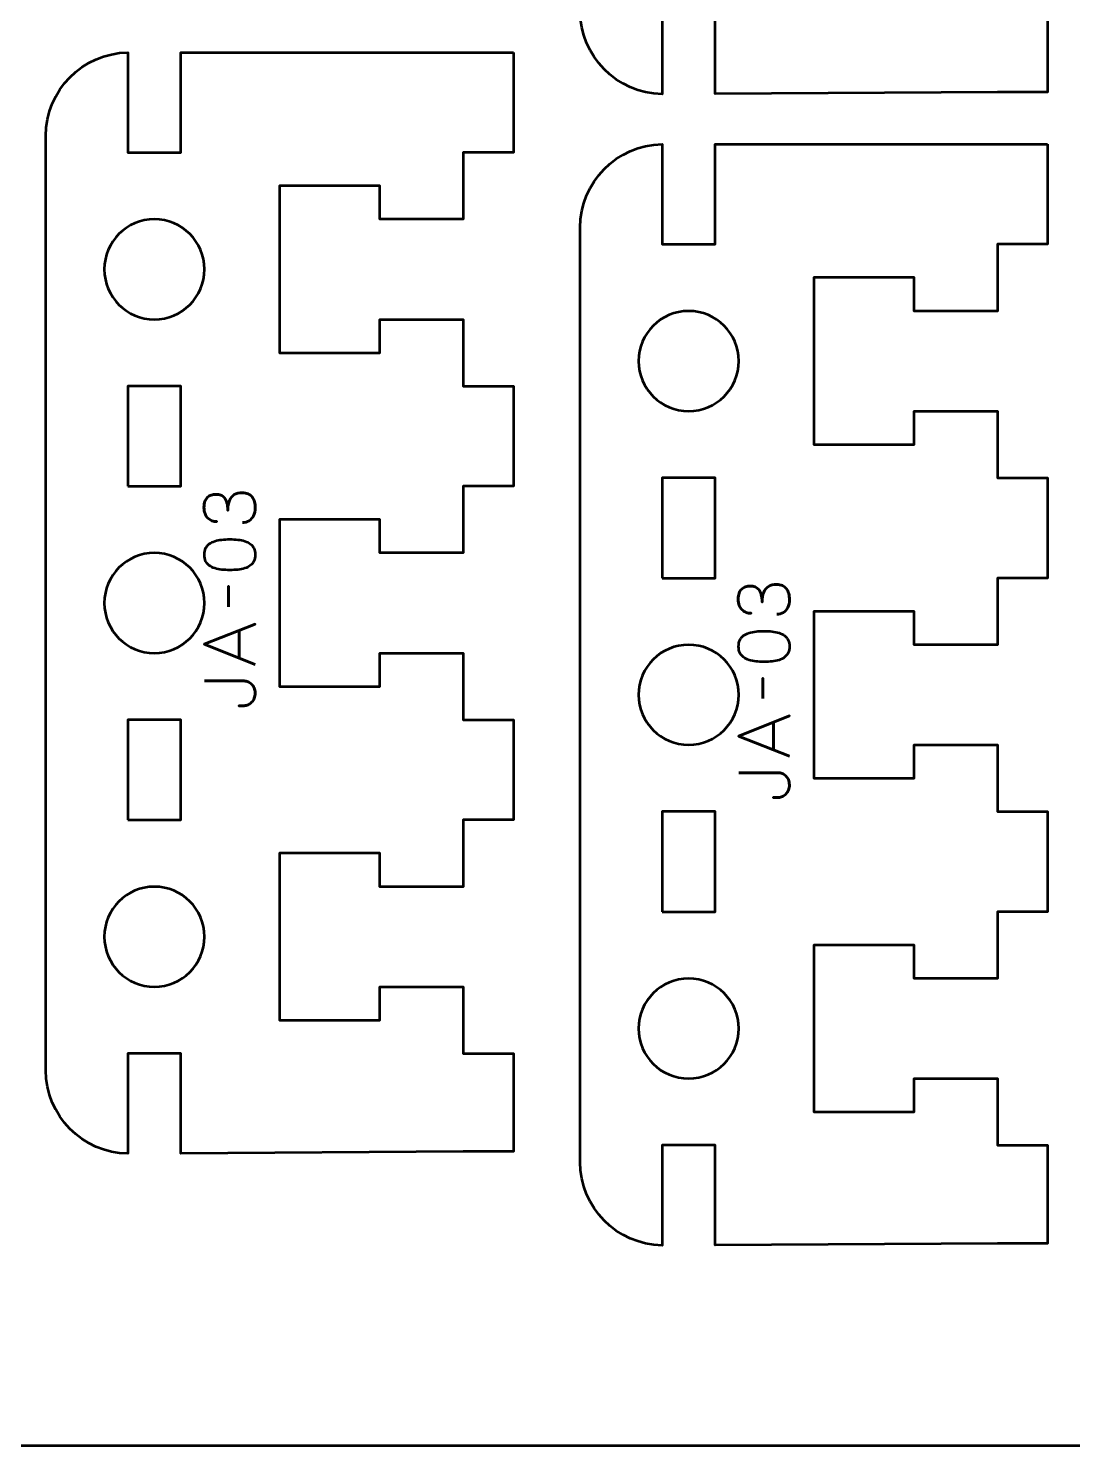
# Model space of a CAD drawing. Header units: centimetres. Extents: x -21 to 0, y -29.7 to 0.
# Drawn here: x -16.76 to -10.5, y -29.7 to -21.21 of the extents above; entities that cross this region are included whole.
import ezdxf

# ---------------------------------------------------------------- set-up
doc = ezdxf.new("R2010")
doc.units = ezdxf.units.CM
doc.header["$MEASUREMENT"] = 0
doc.layers.add('Layer 1', color=7, linetype='Continuous')

msp = doc.modelspace()

# ---------------------------------------------------------------- linework, layer by layer
at = {"layer": 'Layer 1', "color": 22, "lineweight": 53}
msp.add_open_spline([(-21.00003, -29.19995), (-21.00003, -29.19995), (-21.00003, -0.49992), (-21.00003, -0.49992), (-21.00003, -0.49992), (-21.00003, -0.22295), (-20.77694, 0.00004), (-20.49994, 0.00004), (-20.49994, 0.00004), (-20.49994, 0.00004), (-0.50008, 0.00004), (-0.50008, 0.00004), (-0.50008, 0.00004), (-0.22294, 0.00004), (0.00002, -0.22295), (0.00002, -0.49992), (0.00002, -0.49992), (0.00002, -0.49992), (0.00002, -29.19995), (0.00002, -29.19995), (0.00002, -29.19995), (0.00002, -29.47695), (-0.22294, -29.70004), (-0.50008, -29.70004), (-0.50008, -29.70004), (-0.50008, -29.70004), (-20.49994, -29.70004), (-20.49994, -29.70004), (-20.49994, -29.70004), (-20.77694, -29.70004), (-21.00003, -29.47695), (-21.00003, -29.19995)], degree=3, knots=[0, 0, 0, 0, 0.125, 0.125, 0.125, 0.125, 0.25, 0.25, 0.25, 0.25, 0.375, 0.375, 0.375, 0.375, 0.5, 0.5, 0.5, 0.5, 0.625, 0.625, 0.625, 0.625, 0.75, 0.75, 0.75, 0.75, 0.875, 0.875, 0.875, 0.875, 1, 1, 1, 1], dxfattribs=at)
at = {"layer": 'Layer 1', "color": 114, "lineweight": 53}
for points in [[(-10.65, -15.00006), (-10.65, -15.00006), (-10.95, -15.00006), (-10.95, -15.00006), (-10.95, -15.00006), (-10.95, -15.00006), (-10.94999, -15.00006), (-10.94999, -15.00006), (-10.94999, -15.00006), (-10.94999, -15.00006), (-12.64125, -15.00006), (-12.64125, -15.00006), (-12.64125, -15.00006), (-12.64125, -15.00006), (-12.64125, -15.60006), (-12.64125, -15.60006), (-12.64125, -15.60006), (-12.64125, -15.60006), (-12.95875, -15.60006), (-12.95875, -15.60006), (-12.95875, -15.60006), (-12.95875, -15.60006), (-12.95875, -15.00017), (-12.95875, -15.00017), (-12.95875, -15.00017), (-13.2308, -15.00484), (-13.45, -15.2269), (-13.45, -15.50006), (-13.45, -15.50006), (-13.45, -15.50006), (-13.45, -21.10006), (-13.45, -21.10006), (-13.45, -21.10006), (-13.45, -21.37322), (-13.2308, -21.59528), (-12.95875, -21.59995), (-12.95875, -21.59995), (-12.95875, -21.59995), (-12.95875, -21.00006), (-12.95875, -21.00006), (-12.95875, -21.00006), (-12.95875, -21.00006), (-12.64125, -21.00006), (-12.64125, -21.00006), (-12.64125, -21.00006), (-12.64125, -21.00006), (-12.64125, -21.59813), (-12.64125, -21.59813), (-12.64125, -21.59813), (-12.64125, -21.59813), (-10.95, -21.58756), (-10.95, -21.58756), (-10.95, -21.58756), (-10.95, -21.58756), (-10.65, -21.58756), (-10.65, -21.58756), (-10.65, -21.58756), (-10.65, -21.58756), (-10.65, -21.00006), (-10.65, -21.00006), (-10.65, -21.00006), (-10.65, -21.00006), (-10.95, -21.00006), (-10.95, -21.00006), (-10.95, -21.00006), (-10.95, -21.00006), (-10.95, -20.60006), (-10.95, -20.60006), (-10.95, -20.60006), (-10.95, -20.60006), (-11.45, -20.60006), (-11.45, -20.60006), (-11.45, -20.60006), (-11.45, -20.60006), (-11.45001, -20.80006), (-11.45001, -20.80006), (-11.45001, -20.80006), (-11.45001, -20.80006), (-12.05, -20.80006), (-12.05, -20.80006), (-12.05, -20.80006), (-12.05, -20.41673), (-12.05, -20.18339), (-12.05, -19.80006), (-12.05, -19.80006), (-12.05, -19.80006), (-11.45001, -19.80006), (-11.45001, -19.80006), (-11.45001, -19.80006), (-11.45001, -19.80006), (-11.45, -20.00006), (-11.45, -20.00006), (-11.45, -20.00006), (-11.45, -20.00006), (-10.94999, -20.00006), (-10.94999, -20.00006), (-10.94999, -20.00006), (-10.94999, -20.00006), (-10.95, -19.60006), (-10.95, -19.60006), (-10.95, -19.60006), (-10.95, -19.60006), (-10.65, -19.60006), (-10.65, -19.60006), (-10.65, -19.60006), (-10.65, -19.60006), (-10.65, -19.00006), (-10.65, -19.00006), (-10.65, -19.00006), (-10.65, -19.00006), (-10.95, -19.00006), (-10.95, -19.00006), (-10.95, -19.00006), (-10.95, -19.00006), (-10.95, -18.60006), (-10.95, -18.60006), (-10.95, -18.60006), (-10.95, -18.60006), (-11.45, -18.60006), (-11.45, -18.60006), (-11.45, -18.60006), (-11.45, -18.60006), (-11.45001, -18.80006), (-11.45001, -18.80006), (-11.45001, -18.80006), (-11.45001, -18.80006), (-12.05, -18.80006), (-12.05, -18.80006), (-12.05, -18.80006), (-12.05, -18.41673), (-12.05, -18.18339), (-12.05, -17.80006), (-12.05, -17.80006), (-12.05, -17.80006), (-11.45001, -17.80006), (-11.45001, -17.80006), (-11.45001, -17.80006), (-11.45001, -17.80006), (-11.45, -18.00006), (-11.45, -18.00006), (-11.45, -18.00006), (-11.45, -18.00006), (-10.94999, -18.00006), (-10.94999, -18.00006), (-10.94999, -18.00006), (-10.94999, -18.00006), (-10.95, -17.60006), (-10.95, -17.60006), (-10.95, -17.60006), (-10.95, -17.60006), (-10.65, -17.60006), (-10.65, -17.60006), (-10.65, -17.60006), (-10.65, -17.60006), (-10.65, -17.00006), (-10.65, -17.00006), (-10.65, -17.00006), (-10.65, -17.00006), (-10.95, -17.00006), (-10.95, -17.00006), (-10.95, -17.00006), (-10.95, -17.00006), (-10.95, -16.60006), (-10.95, -16.60006), (-10.95, -16.60006), (-10.95, -16.60006), (-11.45, -16.60006), (-11.45, -16.60006), (-11.45, -16.60006), (-11.45, -16.60006), (-11.45001, -16.80006), (-11.45001, -16.80006), (-11.45001, -16.80006), (-11.45001, -16.80006), (-12.05, -16.80006), (-12.05, -16.80006), (-12.05, -16.80006), (-12.05, -16.41673), (-12.05, -16.18339), (-12.05, -15.80006), (-12.05, -15.80006), (-12.05, -15.80006), (-11.45001, -15.80006), (-11.45001, -15.80006), (-11.45001, -15.80006), (-11.45001, -15.80006), (-11.45, -16.00006), (-11.45, -16.00006), (-11.45, -16.00006), (-11.45, -16.00006), (-10.94999, -16.00006), (-10.94999, -16.00006), (-10.94999, -16.00006), (-10.94999, -16.00006), (-10.95, -15.60006), (-10.95, -15.60006), (-10.95, -15.60006), (-10.95, -15.60006), (-10.65, -15.60006), (-10.65, -15.60006), (-10.65, -15.60006), (-10.65, -15.60006), (-10.65, -15.00006), (-10.65, -15.00006)], [(-13.85, -21.35006), (-13.85, -21.35006), (-14.15, -21.35006), (-14.15, -21.35006), (-14.15, -21.35006), (-14.15, -21.35006), (-14.14999, -21.35006), (-14.14999, -21.35006), (-14.14999, -21.35006), (-14.14999, -21.35006), (-15.84125, -21.35006), (-15.84125, -21.35006), (-15.84125, -21.35006), (-15.84125, -21.35006), (-15.84125, -21.95006), (-15.84125, -21.95006), (-15.84125, -21.95006), (-15.84125, -21.95006), (-16.15875, -21.95006), (-16.15875, -21.95006), (-16.15875, -21.95006), (-16.15875, -21.95006), (-16.15875, -21.35017), (-16.15875, -21.35017), (-16.15875, -21.35017), (-16.4308, -21.35484), (-16.65, -21.5769), (-16.65, -21.85006), (-16.65, -21.85006), (-16.65, -21.85006), (-16.65, -27.45006), (-16.65, -27.45006), (-16.65, -27.45006), (-16.65, -27.72322), (-16.4308, -27.94528), (-16.15875, -27.94995), (-16.15875, -27.94995), (-16.15875, -27.94995), (-16.15875, -27.35006), (-16.15875, -27.35006), (-16.15875, -27.35006), (-16.15875, -27.35006), (-15.84125, -27.35006), (-15.84125, -27.35006), (-15.84125, -27.35006), (-15.84125, -27.35006), (-15.84125, -27.94813), (-15.84125, -27.94813), (-15.84125, -27.94813), (-15.84125, -27.94813), (-14.15, -27.93756), (-14.15, -27.93756), (-14.15, -27.93756), (-14.15, -27.93756), (-13.85, -27.93756), (-13.85, -27.93756), (-13.85, -27.93756), (-13.85, -27.93756), (-13.85, -27.35006), (-13.85, -27.35006), (-13.85, -27.35006), (-13.85, -27.35006), (-14.15, -27.35006), (-14.15, -27.35006), (-14.15, -27.35006), (-14.15, -27.35006), (-14.15, -26.95006), (-14.15, -26.95006), (-14.15, -26.95006), (-14.15, -26.95006), (-14.65, -26.95006), (-14.65, -26.95006), (-14.65, -26.95006), (-14.65, -26.95006), (-14.65001, -27.15006), (-14.65001, -27.15006), (-14.65001, -27.15006), (-14.65001, -27.15006), (-15.25, -27.15006), (-15.25, -27.15006), (-15.25, -27.15006), (-15.25, -26.76673), (-15.25, -26.53339), (-15.25, -26.15006), (-15.25, -26.15006), (-15.25, -26.15006), (-14.65001, -26.15006), (-14.65001, -26.15006), (-14.65001, -26.15006), (-14.65001, -26.15006), (-14.65, -26.35006), (-14.65, -26.35006), (-14.65, -26.35006), (-14.65, -26.35006), (-14.14999, -26.35006), (-14.14999, -26.35006), (-14.14999, -26.35006), (-14.14999, -26.35006), (-14.15, -25.95006), (-14.15, -25.95006), (-14.15, -25.95006), (-14.15, -25.95006), (-13.85, -25.95006), (-13.85, -25.95006), (-13.85, -25.95006), (-13.85, -25.95006), (-13.85, -25.35006), (-13.85, -25.35006), (-13.85, -25.35006), (-13.85, -25.35006), (-14.15, -25.35006), (-14.15, -25.35006), (-14.15, -25.35006), (-14.15, -25.35006), (-14.15, -24.95006), (-14.15, -24.95006), (-14.15, -24.95006), (-14.15, -24.95006), (-14.65, -24.95006), (-14.65, -24.95006), (-14.65, -24.95006), (-14.65, -24.95006), (-14.65001, -25.15006), (-14.65001, -25.15006), (-14.65001, -25.15006), (-14.65001, -25.15006), (-15.25, -25.15006), (-15.25, -25.15006), (-15.25, -25.15006), (-15.25, -24.76673), (-15.25, -24.53339), (-15.25, -24.15006), (-15.25, -24.15006), (-15.25, -24.15006), (-14.65001, -24.15006), (-14.65001, -24.15006), (-14.65001, -24.15006), (-14.65001, -24.15006), (-14.65, -24.35006), (-14.65, -24.35006), (-14.65, -24.35006), (-14.65, -24.35006), (-14.14999, -24.35006), (-14.14999, -24.35006), (-14.14999, -24.35006), (-14.14999, -24.35006), (-14.15, -23.95006), (-14.15, -23.95006), (-14.15, -23.95006), (-14.15, -23.95006), (-13.85, -23.95006), (-13.85, -23.95006), (-13.85, -23.95006), (-13.85, -23.95006), (-13.85, -23.35006), (-13.85, -23.35006), (-13.85, -23.35006), (-13.85, -23.35006), (-14.15, -23.35006), (-14.15, -23.35006), (-14.15, -23.35006), (-14.15, -23.35006), (-14.15, -22.95006), (-14.15, -22.95006), (-14.15, -22.95006), (-14.15, -22.95006), (-14.65, -22.95006), (-14.65, -22.95006), (-14.65, -22.95006), (-14.65, -22.95006), (-14.65001, -23.15006), (-14.65001, -23.15006), (-14.65001, -23.15006), (-14.65001, -23.15006), (-15.25, -23.15006), (-15.25, -23.15006), (-15.25, -23.15006), (-15.25, -22.76673), (-15.25, -22.53339), (-15.25, -22.15006), (-15.25, -22.15006), (-15.25, -22.15006), (-14.65001, -22.15006), (-14.65001, -22.15006), (-14.65001, -22.15006), (-14.65001, -22.15006), (-14.65, -22.35006), (-14.65, -22.35006), (-14.65, -22.35006), (-14.65, -22.35006), (-14.14999, -22.35006), (-14.14999, -22.35006), (-14.14999, -22.35006), (-14.14999, -22.35006), (-14.15, -21.95006), (-14.15, -21.95006), (-14.15, -21.95006), (-14.15, -21.95006), (-13.85, -21.95006), (-13.85, -21.95006), (-13.85, -21.95006), (-13.85, -21.95006), (-13.85, -21.35006), (-13.85, -21.35006)], [(-10.65, -21.90006), (-10.65, -21.90006), (-10.95, -21.90006), (-10.95, -21.90006), (-10.95, -21.90006), (-10.95, -21.90006), (-10.94999, -21.90006), (-10.94999, -21.90006), (-10.94999, -21.90006), (-10.94999, -21.90006), (-12.64125, -21.90006), (-12.64125, -21.90006), (-12.64125, -21.90006), (-12.64125, -21.90006), (-12.64125, -22.50006), (-12.64125, -22.50006), (-12.64125, -22.50006), (-12.64125, -22.50006), (-12.95875, -22.50006), (-12.95875, -22.50006), (-12.95875, -22.50006), (-12.95875, -22.50006), (-12.95875, -21.90017), (-12.95875, -21.90017), (-12.95875, -21.90017), (-13.2308, -21.90484), (-13.45, -22.1269), (-13.45, -22.40006), (-13.45, -22.40006), (-13.45, -22.40006), (-13.45, -28.00006), (-13.45, -28.00006), (-13.45, -28.00006), (-13.45, -28.27322), (-13.2308, -28.49528), (-12.95875, -28.49995), (-12.95875, -28.49995), (-12.95875, -28.49995), (-12.95875, -27.90006), (-12.95875, -27.90006), (-12.95875, -27.90006), (-12.95875, -27.90006), (-12.64125, -27.90006), (-12.64125, -27.90006), (-12.64125, -27.90006), (-12.64125, -27.90006), (-12.64125, -28.49813), (-12.64125, -28.49813), (-12.64125, -28.49813), (-12.64125, -28.49813), (-10.95, -28.48756), (-10.95, -28.48756), (-10.95, -28.48756), (-10.95, -28.48756), (-10.65, -28.48756), (-10.65, -28.48756), (-10.65, -28.48756), (-10.65, -28.48756), (-10.65, -27.90006), (-10.65, -27.90006), (-10.65, -27.90006), (-10.65, -27.90006), (-10.95, -27.90006), (-10.95, -27.90006), (-10.95, -27.90006), (-10.95, -27.90006), (-10.95, -27.50006), (-10.95, -27.50006), (-10.95, -27.50006), (-10.95, -27.50006), (-11.45, -27.50006), (-11.45, -27.50006), (-11.45, -27.50006), (-11.45, -27.50006), (-11.45001, -27.70006), (-11.45001, -27.70006), (-11.45001, -27.70006), (-11.45001, -27.70006), (-12.05, -27.70006), (-12.05, -27.70006), (-12.05, -27.70006), (-12.05, -27.31673), (-12.05, -27.08339), (-12.05, -26.70006), (-12.05, -26.70006), (-12.05, -26.70006), (-11.45001, -26.70006), (-11.45001, -26.70006), (-11.45001, -26.70006), (-11.45001, -26.70006), (-11.45, -26.90006), (-11.45, -26.90006), (-11.45, -26.90006), (-11.45, -26.90006), (-10.94999, -26.90006), (-10.94999, -26.90006), (-10.94999, -26.90006), (-10.94999, -26.90006), (-10.95, -26.50006), (-10.95, -26.50006), (-10.95, -26.50006), (-10.95, -26.50006), (-10.65, -26.50006), (-10.65, -26.50006), (-10.65, -26.50006), (-10.65, -26.50006), (-10.65, -25.90006), (-10.65, -25.90006), (-10.65, -25.90006), (-10.65, -25.90006), (-10.95, -25.90006), (-10.95, -25.90006), (-10.95, -25.90006), (-10.95, -25.90006), (-10.95, -25.50006), (-10.95, -25.50006), (-10.95, -25.50006), (-10.95, -25.50006), (-11.45, -25.50006), (-11.45, -25.50006), (-11.45, -25.50006), (-11.45, -25.50006), (-11.45001, -25.70006), (-11.45001, -25.70006), (-11.45001, -25.70006), (-11.45001, -25.70006), (-12.05, -25.70006), (-12.05, -25.70006), (-12.05, -25.70006), (-12.05, -25.31673), (-12.05, -25.08339), (-12.05, -24.70006), (-12.05, -24.70006), (-12.05, -24.70006), (-11.45001, -24.70006), (-11.45001, -24.70006), (-11.45001, -24.70006), (-11.45001, -24.70006), (-11.45, -24.90006), (-11.45, -24.90006), (-11.45, -24.90006), (-11.45, -24.90006), (-10.94999, -24.90006), (-10.94999, -24.90006), (-10.94999, -24.90006), (-10.94999, -24.90006), (-10.95, -24.50006), (-10.95, -24.50006), (-10.95, -24.50006), (-10.95, -24.50006), (-10.65, -24.50006), (-10.65, -24.50006), (-10.65, -24.50006), (-10.65, -24.50006), (-10.65, -23.90006), (-10.65, -23.90006), (-10.65, -23.90006), (-10.65, -23.90006), (-10.95, -23.90006), (-10.95, -23.90006), (-10.95, -23.90006), (-10.95, -23.90006), (-10.95, -23.50006), (-10.95, -23.50006), (-10.95, -23.50006), (-10.95, -23.50006), (-11.45, -23.50006), (-11.45, -23.50006), (-11.45, -23.50006), (-11.45, -23.50006), (-11.45001, -23.70006), (-11.45001, -23.70006), (-11.45001, -23.70006), (-11.45001, -23.70006), (-12.05, -23.70006), (-12.05, -23.70006), (-12.05, -23.70006), (-12.05, -23.31673), (-12.05, -23.08339), (-12.05, -22.70006), (-12.05, -22.70006), (-12.05, -22.70006), (-11.45001, -22.70006), (-11.45001, -22.70006), (-11.45001, -22.70006), (-11.45001, -22.70006), (-11.45, -22.90006), (-11.45, -22.90006), (-11.45, -22.90006), (-11.45, -22.90006), (-10.94999, -22.90006), (-10.94999, -22.90006), (-10.94999, -22.90006), (-10.94999, -22.90006), (-10.95, -22.50006), (-10.95, -22.50006), (-10.95, -22.50006), (-10.95, -22.50006), (-10.65, -22.50006), (-10.65, -22.50006), (-10.65, -22.50006), (-10.65, -22.50006), (-10.65, -21.90006), (-10.65, -21.90006)]]:
    msp.add_open_spline(points, degree=3, knots=[0, 0, 0, 0, 0.0196078, 0.0196078, 0.0196078, 0.0196078, 0.0392157, 0.0392157, 0.0392157, 0.0392157, 0.0588235, 0.0588235, 0.0588235, 0.0588235, 0.0784314, 0.0784314, 0.0784314, 0.0784314, 0.0980392, 0.0980392, 0.0980392, 0.0980392, 0.1176471, 0.1176471, 0.1176471, 0.1176471, 0.1372549, 0.1372549, 0.1372549, 0.1372549, 0.1568627, 0.1568627, 0.1568627, 0.1568627, 0.1764706, 0.1764706, 0.1764706, 0.1764706, 0.1960784, 0.1960784, 0.1960784, 0.1960784, 0.2156863, 0.2156863, 0.2156863, 0.2156863, 0.2352941, 0.2352941, 0.2352941, 0.2352941, 0.254902, 0.254902, 0.254902, 0.254902, 0.2745098, 0.2745098, 0.2745098, 0.2745098, 0.2941176, 0.2941176, 0.2941176, 0.2941176, 0.3137255, 0.3137255, 0.3137255, 0.3137255, 0.3333333, 0.3333333, 0.3333333, 0.3333333, 0.3529412, 0.3529412, 0.3529412, 0.3529412, 0.372549, 0.372549, 0.372549, 0.372549, 0.3921569, 0.3921569, 0.3921569, 0.3921569, 0.4117647, 0.4117647, 0.4117647, 0.4117647, 0.4313725, 0.4313725, 0.4313725, 0.4313725, 0.4509804, 0.4509804, 0.4509804, 0.4509804, 0.4705882, 0.4705882, 0.4705882, 0.4705882, 0.4901961, 0.4901961, 0.4901961, 0.4901961, 0.5098039, 0.5098039, 0.5098039, 0.5098039, 0.5294118, 0.5294118, 0.5294118, 0.5294118, 0.5490196, 0.5490196, 0.5490196, 0.5490196, 0.5686275, 0.5686275, 0.5686275, 0.5686275, 0.5882353, 0.5882353, 0.5882353, 0.5882353, 0.6078431, 0.6078431, 0.6078431, 0.6078431, 0.627451, 0.627451, 0.627451, 0.627451, 0.6470588, 0.6470588, 0.6470588, 0.6470588, 0.6666667, 0.6666667, 0.6666667, 0.6666667, 0.6862745, 0.6862745, 0.6862745, 0.6862745, 0.7058824, 0.7058824, 0.7058824, 0.7058824, 0.7254902, 0.7254902, 0.7254902, 0.7254902, 0.745098, 0.745098, 0.745098, 0.745098, 0.7647059, 0.7647059, 0.7647059, 0.7647059, 0.7843137, 0.7843137, 0.7843137, 0.7843137, 0.8039216, 0.8039216, 0.8039216, 0.8039216, 0.8235294, 0.8235294, 0.8235294, 0.8235294, 0.8431373, 0.8431373, 0.8431373, 0.8431373, 0.8627451, 0.8627451, 0.8627451, 0.8627451, 0.8823529, 0.8823529, 0.8823529, 0.8823529, 0.9019608, 0.9019608, 0.9019608, 0.9019608, 0.9215686, 0.9215686, 0.9215686, 0.9215686, 0.9411765, 0.9411765, 0.9411765, 0.9411765, 0.9607843, 0.9607843, 0.9607843, 0.9607843, 0.9803922, 0.9803922, 0.9803922, 0.9803922, 1, 1, 1, 1], dxfattribs=at)
at = {"layer": 'Layer 1', "color": 250, "lineweight": 53}
for points in [[(-16.3, -22.65006), (-16.3, -22.4844), (-16.16566, -22.35006), (-16, -22.35006), (-16, -22.35006), (-15.83434, -22.35006), (-15.7, -22.4844), (-15.7, -22.65006), (-15.7, -22.65006), (-15.7, -22.81572), (-15.83434, -22.95006), (-16, -22.95006), (-16, -22.95006), (-16.16566, -22.95006), (-16.3, -22.81572), (-16.3, -22.65006)], [(-13.1, -23.20006), (-13.1, -23.0344), (-12.96566, -22.90006), (-12.8, -22.90006), (-12.8, -22.90006), (-12.63434, -22.90006), (-12.5, -23.0344), (-12.5, -23.20006), (-12.5, -23.20006), (-12.5, -23.36572), (-12.63434, -23.50006), (-12.8, -23.50006), (-12.8, -23.50006), (-12.96566, -23.50006), (-13.1, -23.36572), (-13.1, -23.20006)], [(-16.15875, -23.95006), (-16.15875, -23.95006), (-16.15875, -23.35006), (-16.15875, -23.35006), (-16.15875, -23.35006), (-16.15875, -23.35006), (-15.84125, -23.35006), (-15.84125, -23.35006), (-15.84125, -23.35006), (-15.84125, -23.35006), (-15.84125, -23.95006), (-15.84125, -23.95006), (-15.84125, -23.95006), (-15.84125, -23.95006), (-16.15875, -23.95006), (-16.15875, -23.95006)], [(-12.95875, -24.50006), (-12.95875, -24.50006), (-12.95875, -23.90006), (-12.95875, -23.90006), (-12.95875, -23.90006), (-12.95875, -23.90006), (-12.64125, -23.90006), (-12.64125, -23.90006), (-12.64125, -23.90006), (-12.64125, -23.90006), (-12.64125, -24.50006), (-12.64125, -24.50006), (-12.64125, -24.50006), (-12.64125, -24.50006), (-12.95875, -24.50006), (-12.95875, -24.50006)], [(-16.3, -24.65006), (-16.3, -24.4844), (-16.16566, -24.35006), (-16, -24.35006), (-16, -24.35006), (-15.83434, -24.35006), (-15.7, -24.4844), (-15.7, -24.65006), (-15.7, -24.65006), (-15.7, -24.81572), (-15.83434, -24.95006), (-16, -24.95006), (-16, -24.95006), (-16.16566, -24.95006), (-16.3, -24.81572), (-16.3, -24.65006)], [(-13.1, -25.20006), (-13.1, -25.0344), (-12.96566, -24.90006), (-12.8, -24.90006), (-12.8, -24.90006), (-12.63434, -24.90006), (-12.5, -25.0344), (-12.5, -25.20006), (-12.5, -25.20006), (-12.5, -25.36572), (-12.63434, -25.50006), (-12.8, -25.50006), (-12.8, -25.50006), (-12.96566, -25.50006), (-13.1, -25.36572), (-13.1, -25.20006)], [(-16.15875, -25.95006), (-16.15875, -25.95006), (-16.15875, -25.35006), (-16.15875, -25.35006), (-16.15875, -25.35006), (-16.15875, -25.35006), (-15.84125, -25.35006), (-15.84125, -25.35006), (-15.84125, -25.35006), (-15.84125, -25.35006), (-15.84125, -25.95006), (-15.84125, -25.95006), (-15.84125, -25.95006), (-15.84125, -25.95006), (-16.15875, -25.95006), (-16.15875, -25.95006)], [(-12.95875, -26.50006), (-12.95875, -26.50006), (-12.95875, -25.90006), (-12.95875, -25.90006), (-12.95875, -25.90006), (-12.95875, -25.90006), (-12.64125, -25.90006), (-12.64125, -25.90006), (-12.64125, -25.90006), (-12.64125, -25.90006), (-12.64125, -26.50006), (-12.64125, -26.50006), (-12.64125, -26.50006), (-12.64125, -26.50006), (-12.95875, -26.50006), (-12.95875, -26.50006)], [(-16.3, -26.65006), (-16.3, -26.4844), (-16.16566, -26.35006), (-16, -26.35006), (-16, -26.35006), (-15.83434, -26.35006), (-15.7, -26.4844), (-15.7, -26.65006), (-15.7, -26.65006), (-15.7, -26.81572), (-15.83434, -26.95006), (-16, -26.95006), (-16, -26.95006), (-16.16566, -26.95006), (-16.3, -26.81572), (-16.3, -26.65006)], [(-13.1, -27.20006), (-13.1, -27.0344), (-12.96566, -26.90006), (-12.8, -26.90006), (-12.8, -26.90006), (-12.63434, -26.90006), (-12.5, -27.0344), (-12.5, -27.20006), (-12.5, -27.20006), (-12.5, -27.36572), (-12.63434, -27.50006), (-12.8, -27.50006), (-12.8, -27.50006), (-12.96566, -27.50006), (-13.1, -27.36572), (-13.1, -27.20006)]]:
    msp.add_open_spline(points, degree=3, knots=[0, 0, 0, 0, 0.25, 0.25, 0.25, 0.25, 0.5, 0.5, 0.5, 0.5, 0.75, 0.75, 0.75, 0.75, 1, 1, 1, 1], dxfattribs=at)
at = {"layer": 'Layer 1', "color": 30, "lineweight": 53}
for points, knots in [([(-15.47274, -24.16768), (-15.4575, -24.16761), (-15.44424, -24.16408), (-15.43274, -24.1571), (-15.43274, -24.1571), (-15.42131, -24.15011), (-15.41235, -24.14016), (-15.40593, -24.12718), (-15.40593, -24.12718), (-15.39951, -24.1142), (-15.39626, -24.09861), (-15.39612, -24.08047), (-15.39612, -24.08047), (-15.39612, -24.06686), (-15.39753, -24.05451), (-15.40049, -24.04329), (-15.40049, -24.04329), (-15.40346, -24.03214), (-15.40804, -24.02255), (-15.41432, -24.01443), (-15.41432, -24.01443), (-15.4206, -24.00632), (-15.42872, -24.00011), (-15.43859, -23.99567), (-15.43859, -23.99567), (-15.44854, -23.99129), (-15.46047, -23.98911), (-15.47444, -23.98904), (-15.47444, -23.98904), (-15.49306, -23.98896), (-15.5088, -23.99277), (-15.52157, -24.00032), (-15.52157, -24.00032), (-15.53434, -24.00787), (-15.54393, -24.01959), (-15.55049, -24.03532), (-15.55049, -24.03532), (-15.55706, -24.05105), (-15.56037, -24.07123), (-15.56037, -24.09571), (-15.56037, -24.09571), (-15.5603, -24.07744), (-15.56199, -24.06213), (-15.56545, -24.04964), (-15.56545, -24.04964), (-15.56891, -24.03722), (-15.57378, -24.02728), (-15.58013, -24.0198), (-15.58013, -24.0198), (-15.58641, -24.01232), (-15.59389, -24.00689), (-15.60249, -24.00364), (-15.60249, -24.00364), (-15.61103, -24.00032), (-15.62041, -23.9987), (-15.63064, -23.99877), (-15.63064, -23.99877), (-15.64088, -23.9987), (-15.65033, -24.00011), (-15.65908, -24.00293), (-15.65908, -24.00293), (-15.66783, -24.00569), (-15.67552, -24.0102), (-15.68208, -24.01634), (-15.68208, -24.01634), (-15.68864, -24.02248), (-15.69379, -24.03059), (-15.69746, -24.04054), (-15.69746, -24.04054), (-15.70113, -24.05056), (-15.70296, -24.06277), (-15.70303, -24.07709), (-15.70303, -24.07709), (-15.70296, -24.09134), (-15.70085, -24.10383), (-15.69675, -24.11441), (-15.69675, -24.11441), (-15.69266, -24.12507), (-15.68709, -24.13381), (-15.67996, -24.14087), (-15.67996, -24.14087), (-15.67284, -24.14785), (-15.66472, -24.15308), (-15.65555, -24.15653), (-15.65555, -24.15653), (-15.64638, -24.16006), (-15.63664, -24.16175), (-15.62641, -24.16175), (-15.62641, -24.16175), (-15.63664, -24.16175), (-15.64638, -24.16006), (-15.65555, -24.15653), (-15.65555, -24.15653), (-15.66472, -24.15308), (-15.67284, -24.14785), (-15.67996, -24.14087), (-15.67996, -24.14087), (-15.68709, -24.13381), (-15.69266, -24.12507), (-15.69675, -24.11441), (-15.69675, -24.11441), (-15.70085, -24.10383), (-15.70296, -24.09134), (-15.70303, -24.07709), (-15.70303, -24.07709), (-15.70296, -24.06277), (-15.70113, -24.05056), (-15.69746, -24.04054), (-15.69746, -24.04054), (-15.69379, -24.03059), (-15.68864, -24.02248), (-15.68208, -24.01634), (-15.68208, -24.01634), (-15.67552, -24.0102), (-15.66783, -24.00569), (-15.65908, -24.00293), (-15.65908, -24.00293), (-15.65033, -24.00011), (-15.64088, -23.9987), (-15.63064, -23.99877), (-15.63064, -23.99877), (-15.62041, -23.9987), (-15.61103, -24.00032), (-15.60249, -24.00364), (-15.60249, -24.00364), (-15.59389, -24.00689), (-15.58641, -24.01232), (-15.58013, -24.0198), (-15.58013, -24.0198), (-15.57378, -24.02728), (-15.56891, -24.03722), (-15.56545, -24.04964), (-15.56545, -24.04964), (-15.56199, -24.06213), (-15.5603, -24.07744), (-15.56037, -24.09571), (-15.56037, -24.09571), (-15.56037, -24.07123), (-15.55706, -24.05105), (-15.55049, -24.03532), (-15.55049, -24.03532), (-15.54393, -24.01959), (-15.53434, -24.00787), (-15.52157, -24.00032), (-15.52157, -24.00032), (-15.5088, -23.99277), (-15.49306, -23.98896), (-15.47444, -23.98904), (-15.47444, -23.98904), (-15.46047, -23.98911), (-15.44854, -23.99129), (-15.43859, -23.99567), (-15.43859, -23.99567), (-15.42872, -24.00011), (-15.4206, -24.00632), (-15.41432, -24.01443), (-15.41432, -24.01443), (-15.40804, -24.02255), (-15.40346, -24.03214), (-15.40049, -24.04329), (-15.40049, -24.04329), (-15.39753, -24.05451), (-15.39612, -24.06686), (-15.39612, -24.08047), (-15.39612, -24.08047), (-15.39626, -24.09861), (-15.39951, -24.1142), (-15.40593, -24.12718), (-15.40593, -24.12718), (-15.41235, -24.14016), (-15.42131, -24.15011), (-15.43274, -24.1571), (-15.43274, -24.1571), (-15.44424, -24.16408), (-15.4575, -24.16761), (-15.47274, -24.16768)], [0, 0, 0, 0, 0.0227273, 0.0227273, 0.0227273, 0.0227273, 0.0454545, 0.0454545, 0.0454545, 0.0454545, 0.0681818, 0.0681818, 0.0681818, 0.0681818, 0.0909091, 0.0909091, 0.0909091, 0.0909091, 0.1136364, 0.1136364, 0.1136364, 0.1136364, 0.1363636, 0.1363636, 0.1363636, 0.1363636, 0.1590909, 0.1590909, 0.1590909, 0.1590909, 0.1818182, 0.1818182, 0.1818182, 0.1818182, 0.2045455, 0.2045455, 0.2045455, 0.2045455, 0.2272727, 0.2272727, 0.2272727, 0.2272727, 0.25, 0.25, 0.25, 0.25, 0.2727273, 0.2727273, 0.2727273, 0.2727273, 0.2954545, 0.2954545, 0.2954545, 0.2954545, 0.3181818, 0.3181818, 0.3181818, 0.3181818, 0.3409091, 0.3409091, 0.3409091, 0.3409091, 0.3636364, 0.3636364, 0.3636364, 0.3636364, 0.3863636, 0.3863636, 0.3863636, 0.3863636, 0.4090909, 0.4090909, 0.4090909, 0.4090909, 0.4318182, 0.4318182, 0.4318182, 0.4318182, 0.4545455, 0.4545455, 0.4545455, 0.4545455, 0.4772727, 0.4772727, 0.4772727, 0.4772727, 0.5, 0.5, 0.5, 0.5, 0.5227273, 0.5227273, 0.5227273, 0.5227273, 0.5454545, 0.5454545, 0.5454545, 0.5454545, 0.5681818, 0.5681818, 0.5681818, 0.5681818, 0.5909091, 0.5909091, 0.5909091, 0.5909091, 0.6136364, 0.6136364, 0.6136364, 0.6136364, 0.6363636, 0.6363636, 0.6363636, 0.6363636, 0.6590909, 0.6590909, 0.6590909, 0.6590909, 0.6818182, 0.6818182, 0.6818182, 0.6818182, 0.7045455, 0.7045455, 0.7045455, 0.7045455, 0.7272727, 0.7272727, 0.7272727, 0.7272727, 0.75, 0.75, 0.75, 0.75, 0.7727273, 0.7727273, 0.7727273, 0.7727273, 0.7954545, 0.7954545, 0.7954545, 0.7954545, 0.8181818, 0.8181818, 0.8181818, 0.8181818, 0.8409091, 0.8409091, 0.8409091, 0.8409091, 0.8636364, 0.8636364, 0.8636364, 0.8636364, 0.8863636, 0.8863636, 0.8863636, 0.8863636, 0.9090909, 0.9090909, 0.9090909, 0.9090909, 0.9318182, 0.9318182, 0.9318182, 0.9318182, 0.9545455, 0.9545455, 0.9545455, 0.9545455, 0.9772727, 0.9772727, 0.9772727, 0.9772727, 1, 1, 1, 1]), ([(-15.39612, -24.36029), (-15.39619, -24.34548), (-15.3988, -24.33271), (-15.40388, -24.32205), (-15.40388, -24.32205), (-15.40896, -24.31147), (-15.41623, -24.30265), (-15.42547, -24.2956), (-15.42547, -24.2956), (-15.43478, -24.28861), (-15.44579, -24.28311), (-15.45849, -24.27902), (-15.45849, -24.27902), (-15.47119, -24.27499), (-15.48509, -24.2721), (-15.50033, -24.27048), (-15.50033, -24.27048), (-15.51557, -24.26878), (-15.53159, -24.26794), (-15.54852, -24.26801), (-15.54852, -24.26801), (-15.56538, -24.26794), (-15.5814, -24.26878), (-15.59657, -24.27048), (-15.59657, -24.27048), (-15.61174, -24.2721), (-15.62571, -24.27499), (-15.63841, -24.27902), (-15.63841, -24.27902), (-15.65104, -24.28311), (-15.66204, -24.28861), (-15.67143, -24.2956), (-15.67143, -24.2956), (-15.68074, -24.30265), (-15.68801, -24.31147), (-15.69309, -24.32205), (-15.69309, -24.32205), (-15.69824, -24.33271), (-15.70085, -24.34548), (-15.70092, -24.36029), (-15.70092, -24.36029), (-15.70085, -24.37511), (-15.69824, -24.38788), (-15.69309, -24.39854), (-15.69309, -24.39854), (-15.68801, -24.40912), (-15.68074, -24.41794), (-15.67143, -24.42499), (-15.67143, -24.42499), (-15.66204, -24.43198), (-15.65104, -24.43748), (-15.63841, -24.44157), (-15.63841, -24.44157), (-15.62571, -24.4456), (-15.61174, -24.44849), (-15.59657, -24.45011), (-15.59657, -24.45011), (-15.5814, -24.4518), (-15.56538, -24.45265), (-15.54852, -24.45258), (-15.54852, -24.45258), (-15.53159, -24.45265), (-15.51557, -24.4518), (-15.50033, -24.45011), (-15.50033, -24.45011), (-15.48509, -24.44849), (-15.47119, -24.4456), (-15.45849, -24.44157), (-15.45849, -24.44157), (-15.44579, -24.43748), (-15.43478, -24.43198), (-15.42547, -24.42499), (-15.42547, -24.42499), (-15.41623, -24.41794), (-15.40896, -24.40912), (-15.40388, -24.39854), (-15.40388, -24.39854), (-15.3988, -24.38788), (-15.39619, -24.37511), (-15.39612, -24.36029)], [0, 0, 0, 0, 0.05, 0.05, 0.05, 0.05, 0.1, 0.1, 0.1, 0.1, 0.15, 0.15, 0.15, 0.15, 0.2, 0.2, 0.2, 0.2, 0.25, 0.25, 0.25, 0.25, 0.3, 0.3, 0.3, 0.3, 0.35, 0.35, 0.35, 0.35, 0.4, 0.4, 0.4, 0.4, 0.45, 0.45, 0.45, 0.45, 0.5, 0.5, 0.5, 0.5, 0.55, 0.55, 0.55, 0.55, 0.6, 0.6, 0.6, 0.6, 0.65, 0.65, 0.65, 0.65, 0.7, 0.7, 0.7, 0.7, 0.75, 0.75, 0.75, 0.75, 0.8, 0.8, 0.8, 0.8, 0.85, 0.85, 0.85, 0.85, 0.9, 0.9, 0.9, 0.9, 0.95, 0.95, 0.95, 0.95, 1, 1, 1, 1]), ([(-15.39612, -24.36029), (-15.39619, -24.34548), (-15.3988, -24.33271), (-15.40388, -24.32205), (-15.40388, -24.32205), (-15.40896, -24.31147), (-15.41623, -24.30265), (-15.42547, -24.2956), (-15.42547, -24.2956), (-15.43478, -24.28861), (-15.44579, -24.28311), (-15.45849, -24.27902), (-15.45849, -24.27902), (-15.47119, -24.27499), (-15.48509, -24.2721), (-15.50033, -24.27048), (-15.50033, -24.27048), (-15.51557, -24.26878), (-15.53159, -24.26794), (-15.54852, -24.26801), (-15.54852, -24.26801), (-15.56538, -24.26794), (-15.5814, -24.26878), (-15.59657, -24.27048), (-15.59657, -24.27048), (-15.61174, -24.2721), (-15.62571, -24.27499), (-15.63841, -24.27902), (-15.63841, -24.27902), (-15.65104, -24.28311), (-15.66204, -24.28861), (-15.67143, -24.2956), (-15.67143, -24.2956), (-15.68074, -24.30265), (-15.68801, -24.31147), (-15.69309, -24.32205), (-15.69309, -24.32205), (-15.69824, -24.33271), (-15.70085, -24.34548), (-15.70092, -24.36029), (-15.70092, -24.36029), (-15.70085, -24.37511), (-15.69824, -24.38788), (-15.69309, -24.39854), (-15.69309, -24.39854), (-15.68801, -24.40912), (-15.68074, -24.41794), (-15.67143, -24.42499), (-15.67143, -24.42499), (-15.66204, -24.43198), (-15.65104, -24.43748), (-15.63841, -24.44157), (-15.63841, -24.44157), (-15.62571, -24.4456), (-15.61174, -24.44849), (-15.59657, -24.45011), (-15.59657, -24.45011), (-15.5814, -24.4518), (-15.56538, -24.45265), (-15.54852, -24.45258), (-15.54852, -24.45258), (-15.53159, -24.45265), (-15.51557, -24.4518), (-15.50033, -24.45011), (-15.50033, -24.45011), (-15.48509, -24.44849), (-15.47119, -24.4456), (-15.45849, -24.44157), (-15.45849, -24.44157), (-15.44579, -24.43748), (-15.43478, -24.43198), (-15.42547, -24.42499), (-15.42547, -24.42499), (-15.41623, -24.41794), (-15.40896, -24.40912), (-15.40388, -24.39854), (-15.40388, -24.39854), (-15.3988, -24.38788), (-15.39619, -24.37511), (-15.39612, -24.36029)], [0, 0, 0, 0, 0.05, 0.05, 0.05, 0.05, 0.1, 0.1, 0.1, 0.1, 0.15, 0.15, 0.15, 0.15, 0.2, 0.2, 0.2, 0.2, 0.25, 0.25, 0.25, 0.25, 0.3, 0.3, 0.3, 0.3, 0.35, 0.35, 0.35, 0.35, 0.4, 0.4, 0.4, 0.4, 0.45, 0.45, 0.45, 0.45, 0.5, 0.5, 0.5, 0.5, 0.55, 0.55, 0.55, 0.55, 0.6, 0.6, 0.6, 0.6, 0.65, 0.65, 0.65, 0.65, 0.7, 0.7, 0.7, 0.7, 0.75, 0.75, 0.75, 0.75, 0.8, 0.8, 0.8, 0.8, 0.85, 0.85, 0.85, 0.85, 0.9, 0.9, 0.9, 0.9, 0.95, 0.95, 0.95, 0.95, 1, 1, 1, 1]), ([(-12.27274, -24.71768), (-12.2575, -24.71761), (-12.24424, -24.71408), (-12.23274, -24.7071), (-12.23274, -24.7071), (-12.22131, -24.70011), (-12.21235, -24.69016), (-12.20593, -24.67718), (-12.20593, -24.67718), (-12.19951, -24.6642), (-12.19626, -24.64861), (-12.19612, -24.63047), (-12.19612, -24.63047), (-12.19612, -24.61686), (-12.19753, -24.60451), (-12.20049, -24.59329), (-12.20049, -24.59329), (-12.20346, -24.58214), (-12.20804, -24.57255), (-12.21432, -24.56443), (-12.21432, -24.56443), (-12.2206, -24.55632), (-12.22872, -24.55011), (-12.23859, -24.54567), (-12.23859, -24.54567), (-12.24854, -24.54129), (-12.26047, -24.53911), (-12.27444, -24.53904), (-12.27444, -24.53904), (-12.29306, -24.53896), (-12.3088, -24.54277), (-12.32157, -24.55032), (-12.32157, -24.55032), (-12.33434, -24.55787), (-12.34393, -24.56959), (-12.35049, -24.58532), (-12.35049, -24.58532), (-12.35706, -24.60105), (-12.36037, -24.62123), (-12.36037, -24.64571), (-12.36037, -24.64571), (-12.3603, -24.62744), (-12.36199, -24.61213), (-12.36545, -24.59964), (-12.36545, -24.59964), (-12.36891, -24.58722), (-12.37378, -24.57728), (-12.38013, -24.5698), (-12.38013, -24.5698), (-12.38641, -24.56232), (-12.39389, -24.55689), (-12.40249, -24.55364), (-12.40249, -24.55364), (-12.41103, -24.55032), (-12.42041, -24.5487), (-12.43064, -24.54877), (-12.43064, -24.54877), (-12.44088, -24.5487), (-12.45033, -24.55011), (-12.45908, -24.55293), (-12.45908, -24.55293), (-12.46783, -24.55569), (-12.47552, -24.5602), (-12.48208, -24.56634), (-12.48208, -24.56634), (-12.48864, -24.57248), (-12.49379, -24.58059), (-12.49746, -24.59054), (-12.49746, -24.59054), (-12.50113, -24.60056), (-12.50296, -24.61277), (-12.50303, -24.62709), (-12.50303, -24.62709), (-12.50296, -24.64134), (-12.50085, -24.65383), (-12.49675, -24.66441), (-12.49675, -24.66441), (-12.49266, -24.67507), (-12.48709, -24.68381), (-12.47996, -24.69087), (-12.47996, -24.69087), (-12.47284, -24.69785), (-12.46472, -24.70308), (-12.45555, -24.70653), (-12.45555, -24.70653), (-12.44638, -24.71006), (-12.43664, -24.71175), (-12.42641, -24.71175), (-12.42641, -24.71175), (-12.43664, -24.71175), (-12.44638, -24.71006), (-12.45555, -24.70653), (-12.45555, -24.70653), (-12.46472, -24.70308), (-12.47284, -24.69785), (-12.47996, -24.69087), (-12.47996, -24.69087), (-12.48709, -24.68381), (-12.49266, -24.67507), (-12.49675, -24.66441), (-12.49675, -24.66441), (-12.50085, -24.65383), (-12.50296, -24.64134), (-12.50303, -24.62709), (-12.50303, -24.62709), (-12.50296, -24.61277), (-12.50113, -24.60056), (-12.49746, -24.59054), (-12.49746, -24.59054), (-12.49379, -24.58059), (-12.48864, -24.57248), (-12.48208, -24.56634), (-12.48208, -24.56634), (-12.47552, -24.5602), (-12.46783, -24.55569), (-12.45908, -24.55293), (-12.45908, -24.55293), (-12.45033, -24.55011), (-12.44088, -24.5487), (-12.43064, -24.54877), (-12.43064, -24.54877), (-12.42041, -24.5487), (-12.41103, -24.55032), (-12.40249, -24.55364), (-12.40249, -24.55364), (-12.39389, -24.55689), (-12.38641, -24.56232), (-12.38013, -24.5698), (-12.38013, -24.5698), (-12.37378, -24.57728), (-12.36891, -24.58722), (-12.36545, -24.59964), (-12.36545, -24.59964), (-12.36199, -24.61213), (-12.3603, -24.62744), (-12.36037, -24.64571), (-12.36037, -24.64571), (-12.36037, -24.62123), (-12.35706, -24.60105), (-12.35049, -24.58532), (-12.35049, -24.58532), (-12.34393, -24.56959), (-12.33434, -24.55787), (-12.32157, -24.55032), (-12.32157, -24.55032), (-12.3088, -24.54277), (-12.29306, -24.53896), (-12.27444, -24.53904), (-12.27444, -24.53904), (-12.26047, -24.53911), (-12.24854, -24.54129), (-12.23859, -24.54567), (-12.23859, -24.54567), (-12.22872, -24.55011), (-12.2206, -24.55632), (-12.21432, -24.56443), (-12.21432, -24.56443), (-12.20804, -24.57255), (-12.20346, -24.58214), (-12.20049, -24.59329), (-12.20049, -24.59329), (-12.19753, -24.60451), (-12.19612, -24.61686), (-12.19612, -24.63047), (-12.19612, -24.63047), (-12.19626, -24.64861), (-12.19951, -24.6642), (-12.20593, -24.67718), (-12.20593, -24.67718), (-12.21235, -24.69016), (-12.22131, -24.70011), (-12.23274, -24.7071), (-12.23274, -24.7071), (-12.24424, -24.71408), (-12.2575, -24.71761), (-12.27274, -24.71768)], [0, 0, 0, 0, 0.0227273, 0.0227273, 0.0227273, 0.0227273, 0.0454545, 0.0454545, 0.0454545, 0.0454545, 0.0681818, 0.0681818, 0.0681818, 0.0681818, 0.0909091, 0.0909091, 0.0909091, 0.0909091, 0.1136364, 0.1136364, 0.1136364, 0.1136364, 0.1363636, 0.1363636, 0.1363636, 0.1363636, 0.1590909, 0.1590909, 0.1590909, 0.1590909, 0.1818182, 0.1818182, 0.1818182, 0.1818182, 0.2045455, 0.2045455, 0.2045455, 0.2045455, 0.2272727, 0.2272727, 0.2272727, 0.2272727, 0.25, 0.25, 0.25, 0.25, 0.2727273, 0.2727273, 0.2727273, 0.2727273, 0.2954545, 0.2954545, 0.2954545, 0.2954545, 0.3181818, 0.3181818, 0.3181818, 0.3181818, 0.3409091, 0.3409091, 0.3409091, 0.3409091, 0.3636364, 0.3636364, 0.3636364, 0.3636364, 0.3863636, 0.3863636, 0.3863636, 0.3863636, 0.4090909, 0.4090909, 0.4090909, 0.4090909, 0.4318182, 0.4318182, 0.4318182, 0.4318182, 0.4545455, 0.4545455, 0.4545455, 0.4545455, 0.4772727, 0.4772727, 0.4772727, 0.4772727, 0.5, 0.5, 0.5, 0.5, 0.5227273, 0.5227273, 0.5227273, 0.5227273, 0.5454545, 0.5454545, 0.5454545, 0.5454545, 0.5681818, 0.5681818, 0.5681818, 0.5681818, 0.5909091, 0.5909091, 0.5909091, 0.5909091, 0.6136364, 0.6136364, 0.6136364, 0.6136364, 0.6363636, 0.6363636, 0.6363636, 0.6363636, 0.6590909, 0.6590909, 0.6590909, 0.6590909, 0.6818182, 0.6818182, 0.6818182, 0.6818182, 0.7045455, 0.7045455, 0.7045455, 0.7045455, 0.7272727, 0.7272727, 0.7272727, 0.7272727, 0.75, 0.75, 0.75, 0.75, 0.7727273, 0.7727273, 0.7727273, 0.7727273, 0.7954545, 0.7954545, 0.7954545, 0.7954545, 0.8181818, 0.8181818, 0.8181818, 0.8181818, 0.8409091, 0.8409091, 0.8409091, 0.8409091, 0.8636364, 0.8636364, 0.8636364, 0.8636364, 0.8863636, 0.8863636, 0.8863636, 0.8863636, 0.9090909, 0.9090909, 0.9090909, 0.9090909, 0.9318182, 0.9318182, 0.9318182, 0.9318182, 0.9545455, 0.9545455, 0.9545455, 0.9545455, 0.9772727, 0.9772727, 0.9772727, 0.9772727, 1, 1, 1, 1]), ([(-15.55572, -24.67271), (-15.55572, -24.67271), (-15.55572, -24.54952), (-15.55572, -24.54952), (-15.55572, -24.54952), (-15.55572, -24.54952), (-15.55572, -24.67271), (-15.55572, -24.67271)], [0, 0, 0, 0, 0.5, 0.5, 0.5, 0.5, 1, 1, 1, 1]), ([(-15.39612, -25.01857), (-15.39612, -25.01857), (-15.70134, -24.8975), (-15.70134, -24.8975), (-15.70134, -24.8975), (-15.70134, -24.8975), (-15.39612, -24.776), (-15.39612, -24.776), (-15.39612, -24.776), (-15.39612, -24.776), (-15.70134, -24.8975), (-15.70134, -24.8975), (-15.70134, -24.8975), (-15.70134, -24.8975), (-15.39612, -25.01857), (-15.39612, -25.01857)], [0, 0, 0, 0, 0.25, 0.25, 0.25, 0.25, 0.5, 0.5, 0.5, 0.5, 0.75, 0.75, 0.75, 0.75, 1, 1, 1, 1]), ([(-15.49222, -24.98047), (-15.49222, -24.98047), (-15.49222, -24.81453), (-15.49222, -24.81453), (-15.49222, -24.81453), (-15.49222, -24.81453), (-15.49222, -24.98047), (-15.49222, -24.98047)], [0, 0, 0, 0, 0.5, 0.5, 0.5, 0.5, 1, 1, 1, 1]), ([(-12.19612, -24.91029), (-12.19619, -24.89548), (-12.1988, -24.88271), (-12.20388, -24.87205), (-12.20388, -24.87205), (-12.20896, -24.86147), (-12.21623, -24.85265), (-12.22547, -24.8456), (-12.22547, -24.8456), (-12.23478, -24.83861), (-12.24579, -24.83311), (-12.25849, -24.82902), (-12.25849, -24.82902), (-12.27119, -24.82499), (-12.28509, -24.8221), (-12.30033, -24.82048), (-12.30033, -24.82048), (-12.31557, -24.81878), (-12.33159, -24.81794), (-12.34852, -24.81801), (-12.34852, -24.81801), (-12.36538, -24.81794), (-12.3814, -24.81878), (-12.39657, -24.82048), (-12.39657, -24.82048), (-12.41174, -24.8221), (-12.42571, -24.82499), (-12.43841, -24.82902), (-12.43841, -24.82902), (-12.45104, -24.83311), (-12.46204, -24.83861), (-12.47143, -24.8456), (-12.47143, -24.8456), (-12.48074, -24.85265), (-12.48801, -24.86147), (-12.49309, -24.87205), (-12.49309, -24.87205), (-12.49824, -24.88271), (-12.50085, -24.89548), (-12.50092, -24.91029), (-12.50092, -24.91029), (-12.50085, -24.92511), (-12.49824, -24.93788), (-12.49309, -24.94854), (-12.49309, -24.94854), (-12.48801, -24.95912), (-12.48074, -24.96794), (-12.47143, -24.97499), (-12.47143, -24.97499), (-12.46204, -24.98198), (-12.45104, -24.98748), (-12.43841, -24.99157), (-12.43841, -24.99157), (-12.42571, -24.9956), (-12.41174, -24.99849), (-12.39657, -25.00011), (-12.39657, -25.00011), (-12.3814, -25.0018), (-12.36538, -25.00265), (-12.34852, -25.00258), (-12.34852, -25.00258), (-12.33159, -25.00265), (-12.31557, -25.0018), (-12.30033, -25.00011), (-12.30033, -25.00011), (-12.28509, -24.99849), (-12.27119, -24.9956), (-12.25849, -24.99157), (-12.25849, -24.99157), (-12.24579, -24.98748), (-12.23478, -24.98198), (-12.22547, -24.97499), (-12.22547, -24.97499), (-12.21623, -24.96794), (-12.20896, -24.95912), (-12.20388, -24.94854), (-12.20388, -24.94854), (-12.1988, -24.93788), (-12.19619, -24.92511), (-12.19612, -24.91029)], [0, 0, 0, 0, 0.05, 0.05, 0.05, 0.05, 0.1, 0.1, 0.1, 0.1, 0.15, 0.15, 0.15, 0.15, 0.2, 0.2, 0.2, 0.2, 0.25, 0.25, 0.25, 0.25, 0.3, 0.3, 0.3, 0.3, 0.35, 0.35, 0.35, 0.35, 0.4, 0.4, 0.4, 0.4, 0.45, 0.45, 0.45, 0.45, 0.5, 0.5, 0.5, 0.5, 0.55, 0.55, 0.55, 0.55, 0.6, 0.6, 0.6, 0.6, 0.65, 0.65, 0.65, 0.65, 0.7, 0.7, 0.7, 0.7, 0.75, 0.75, 0.75, 0.75, 0.8, 0.8, 0.8, 0.8, 0.85, 0.85, 0.85, 0.85, 0.9, 0.9, 0.9, 0.9, 0.95, 0.95, 0.95, 0.95, 1, 1, 1, 1]), ([(-12.19612, -24.91029), (-12.19619, -24.89548), (-12.1988, -24.88271), (-12.20388, -24.87205), (-12.20388, -24.87205), (-12.20896, -24.86147), (-12.21623, -24.85265), (-12.22547, -24.8456), (-12.22547, -24.8456), (-12.23478, -24.83861), (-12.24579, -24.83311), (-12.25849, -24.82902), (-12.25849, -24.82902), (-12.27119, -24.82499), (-12.28509, -24.8221), (-12.30033, -24.82048), (-12.30033, -24.82048), (-12.31557, -24.81878), (-12.33159, -24.81794), (-12.34852, -24.81801), (-12.34852, -24.81801), (-12.36538, -24.81794), (-12.3814, -24.81878), (-12.39657, -24.82048), (-12.39657, -24.82048), (-12.41174, -24.8221), (-12.42571, -24.82499), (-12.43841, -24.82902), (-12.43841, -24.82902), (-12.45104, -24.83311), (-12.46204, -24.83861), (-12.47143, -24.8456), (-12.47143, -24.8456), (-12.48074, -24.85265), (-12.48801, -24.86147), (-12.49309, -24.87205), (-12.49309, -24.87205), (-12.49824, -24.88271), (-12.50085, -24.89548), (-12.50092, -24.91029), (-12.50092, -24.91029), (-12.50085, -24.92511), (-12.49824, -24.93788), (-12.49309, -24.94854), (-12.49309, -24.94854), (-12.48801, -24.95912), (-12.48074, -24.96794), (-12.47143, -24.97499), (-12.47143, -24.97499), (-12.46204, -24.98198), (-12.45104, -24.98748), (-12.43841, -24.99157), (-12.43841, -24.99157), (-12.42571, -24.9956), (-12.41174, -24.99849), (-12.39657, -25.00011), (-12.39657, -25.00011), (-12.3814, -25.0018), (-12.36538, -25.00265), (-12.34852, -25.00258), (-12.34852, -25.00258), (-12.33159, -25.00265), (-12.31557, -25.0018), (-12.30033, -25.00011), (-12.30033, -25.00011), (-12.28509, -24.99849), (-12.27119, -24.9956), (-12.25849, -24.99157), (-12.25849, -24.99157), (-12.24579, -24.98748), (-12.23478, -24.98198), (-12.22547, -24.97499), (-12.22547, -24.97499), (-12.21623, -24.96794), (-12.20896, -24.95912), (-12.20388, -24.94854), (-12.20388, -24.94854), (-12.1988, -24.93788), (-12.19619, -24.92511), (-12.19612, -24.91029)], [0, 0, 0, 0, 0.05, 0.05, 0.05, 0.05, 0.1, 0.1, 0.1, 0.1, 0.15, 0.15, 0.15, 0.15, 0.2, 0.2, 0.2, 0.2, 0.25, 0.25, 0.25, 0.25, 0.3, 0.3, 0.3, 0.3, 0.35, 0.35, 0.35, 0.35, 0.4, 0.4, 0.4, 0.4, 0.45, 0.45, 0.45, 0.45, 0.5, 0.5, 0.5, 0.5, 0.55, 0.55, 0.55, 0.55, 0.6, 0.6, 0.6, 0.6, 0.65, 0.65, 0.65, 0.65, 0.7, 0.7, 0.7, 0.7, 0.75, 0.75, 0.75, 0.75, 0.8, 0.8, 0.8, 0.8, 0.85, 0.85, 0.85, 0.85, 0.9, 0.9, 0.9, 0.9, 0.95, 0.95, 0.95, 0.95, 1, 1, 1, 1]), ([(-15.69965, -25.11678), (-15.69965, -25.11678), (-15.46258, -25.1172), (-15.46258, -25.1172), (-15.46258, -25.1172), (-15.45482, -25.1172), (-15.44713, -25.11883), (-15.43937, -25.12193), (-15.43937, -25.12193), (-15.43168, -25.12511), (-15.42455, -25.12976), (-15.41813, -25.1359), (-15.41813, -25.1359), (-15.41164, -25.14211), (-15.40649, -25.14966), (-15.40254, -25.15862), (-15.40254, -25.15862), (-15.39866, -25.16765), (-15.39661, -25.17795), (-15.39654, -25.18959), (-15.39654, -25.18959), (-15.39654, -25.20124), (-15.39845, -25.21175), (-15.40219, -25.22106), (-15.40219, -25.22106), (-15.406, -25.23038), (-15.41108, -25.23835), (-15.4175, -25.24491), (-15.4175, -25.24491), (-15.42392, -25.25154), (-15.43097, -25.25655), (-15.43881, -25.26008), (-15.43881, -25.26008), (-15.44664, -25.26361), (-15.45454, -25.26537), (-15.46258, -25.26537), (-15.46258, -25.26537), (-15.46258, -25.26537), (-15.49391, -25.26537), (-15.49391, -25.26537), (-15.49391, -25.26537), (-15.49391, -25.26537), (-15.46258, -25.26537), (-15.46258, -25.26537), (-15.46258, -25.26537), (-15.45454, -25.26537), (-15.44664, -25.26361), (-15.43881, -25.26008), (-15.43881, -25.26008), (-15.43097, -25.25655), (-15.42392, -25.25154), (-15.4175, -25.24491), (-15.4175, -25.24491), (-15.41108, -25.23835), (-15.406, -25.23038), (-15.40219, -25.22106), (-15.40219, -25.22106), (-15.39845, -25.21175), (-15.39654, -25.20124), (-15.39654, -25.18959), (-15.39654, -25.18959), (-15.39661, -25.17795), (-15.39866, -25.16765), (-15.40254, -25.15862), (-15.40254, -25.15862), (-15.40649, -25.14966), (-15.41164, -25.14211), (-15.41813, -25.1359), (-15.41813, -25.1359), (-15.42455, -25.12976), (-15.43168, -25.12511), (-15.43937, -25.12193), (-15.43937, -25.12193), (-15.44713, -25.11883), (-15.45482, -25.1172), (-15.46258, -25.1172), (-15.46258, -25.1172), (-15.46258, -25.1172), (-15.69965, -25.11678), (-15.69965, -25.11678)], [0, 0, 0, 0, 0.05, 0.05, 0.05, 0.05, 0.1, 0.1, 0.1, 0.1, 0.15, 0.15, 0.15, 0.15, 0.2, 0.2, 0.2, 0.2, 0.25, 0.25, 0.25, 0.25, 0.3, 0.3, 0.3, 0.3, 0.35, 0.35, 0.35, 0.35, 0.4, 0.4, 0.4, 0.4, 0.45, 0.45, 0.45, 0.45, 0.5, 0.5, 0.5, 0.5, 0.55, 0.55, 0.55, 0.55, 0.6, 0.6, 0.6, 0.6, 0.65, 0.65, 0.65, 0.65, 0.7, 0.7, 0.7, 0.7, 0.75, 0.75, 0.75, 0.75, 0.8, 0.8, 0.8, 0.8, 0.85, 0.85, 0.85, 0.85, 0.9, 0.9, 0.9, 0.9, 0.95, 0.95, 0.95, 0.95, 1, 1, 1, 1]), ([(-12.35572, -25.22271), (-12.35572, -25.22271), (-12.35572, -25.09952), (-12.35572, -25.09952), (-12.35572, -25.09952), (-12.35572, -25.09952), (-12.35572, -25.22271), (-12.35572, -25.22271)], [0, 0, 0, 0, 0.5, 0.5, 0.5, 0.5, 1, 1, 1, 1]), ([(-12.19612, -25.56857), (-12.19612, -25.56857), (-12.50134, -25.4475), (-12.50134, -25.4475), (-12.50134, -25.4475), (-12.50134, -25.4475), (-12.19612, -25.326), (-12.19612, -25.326), (-12.19612, -25.326), (-12.19612, -25.326), (-12.50134, -25.4475), (-12.50134, -25.4475), (-12.50134, -25.4475), (-12.50134, -25.4475), (-12.19612, -25.56857), (-12.19612, -25.56857)], [0, 0, 0, 0, 0.25, 0.25, 0.25, 0.25, 0.5, 0.5, 0.5, 0.5, 0.75, 0.75, 0.75, 0.75, 1, 1, 1, 1]), ([(-12.29222, -25.53047), (-12.29222, -25.53047), (-12.29222, -25.36453), (-12.29222, -25.36453), (-12.29222, -25.36453), (-12.29222, -25.36453), (-12.29222, -25.53047), (-12.29222, -25.53047)], [0, 0, 0, 0, 0.5, 0.5, 0.5, 0.5, 1, 1, 1, 1]), ([(-12.49965, -25.66678), (-12.49965, -25.66678), (-12.26258, -25.6672), (-12.26258, -25.6672), (-12.26258, -25.6672), (-12.25482, -25.6672), (-12.24713, -25.66883), (-12.23937, -25.67193), (-12.23937, -25.67193), (-12.23168, -25.67511), (-12.22455, -25.67976), (-12.21813, -25.6859), (-12.21813, -25.6859), (-12.21164, -25.69211), (-12.20649, -25.69966), (-12.20254, -25.70862), (-12.20254, -25.70862), (-12.19866, -25.71765), (-12.19661, -25.72795), (-12.19654, -25.73959), (-12.19654, -25.73959), (-12.19654, -25.75124), (-12.19845, -25.76175), (-12.20219, -25.77106), (-12.20219, -25.77106), (-12.206, -25.78038), (-12.21108, -25.78835), (-12.2175, -25.79491), (-12.2175, -25.79491), (-12.22392, -25.80154), (-12.23097, -25.80655), (-12.23881, -25.81008), (-12.23881, -25.81008), (-12.24664, -25.81361), (-12.25454, -25.81537), (-12.26258, -25.81537), (-12.26258, -25.81537), (-12.26258, -25.81537), (-12.29391, -25.81537), (-12.29391, -25.81537), (-12.29391, -25.81537), (-12.29391, -25.81537), (-12.26258, -25.81537), (-12.26258, -25.81537), (-12.26258, -25.81537), (-12.25454, -25.81537), (-12.24664, -25.81361), (-12.23881, -25.81008), (-12.23881, -25.81008), (-12.23097, -25.80655), (-12.22392, -25.80154), (-12.2175, -25.79491), (-12.2175, -25.79491), (-12.21108, -25.78835), (-12.206, -25.78038), (-12.20219, -25.77106), (-12.20219, -25.77106), (-12.19845, -25.76175), (-12.19654, -25.75124), (-12.19654, -25.73959), (-12.19654, -25.73959), (-12.19661, -25.72795), (-12.19866, -25.71765), (-12.20254, -25.70862), (-12.20254, -25.70862), (-12.20649, -25.69966), (-12.21164, -25.69211), (-12.21813, -25.6859), (-12.21813, -25.6859), (-12.22455, -25.67976), (-12.23168, -25.67511), (-12.23937, -25.67193), (-12.23937, -25.67193), (-12.24713, -25.66883), (-12.25482, -25.6672), (-12.26258, -25.6672), (-12.26258, -25.6672), (-12.26258, -25.6672), (-12.49965, -25.66678), (-12.49965, -25.66678)], [0, 0, 0, 0, 0.05, 0.05, 0.05, 0.05, 0.1, 0.1, 0.1, 0.1, 0.15, 0.15, 0.15, 0.15, 0.2, 0.2, 0.2, 0.2, 0.25, 0.25, 0.25, 0.25, 0.3, 0.3, 0.3, 0.3, 0.35, 0.35, 0.35, 0.35, 0.4, 0.4, 0.4, 0.4, 0.45, 0.45, 0.45, 0.45, 0.5, 0.5, 0.5, 0.5, 0.55, 0.55, 0.55, 0.55, 0.6, 0.6, 0.6, 0.6, 0.65, 0.65, 0.65, 0.65, 0.7, 0.7, 0.7, 0.7, 0.75, 0.75, 0.75, 0.75, 0.8, 0.8, 0.8, 0.8, 0.85, 0.85, 0.85, 0.85, 0.9, 0.9, 0.9, 0.9, 0.95, 0.95, 0.95, 0.95, 1, 1, 1, 1])]:
    msp.add_open_spline(points, degree=3, knots=knots, dxfattribs=at)

doc.saveas('drawing.dxf')
